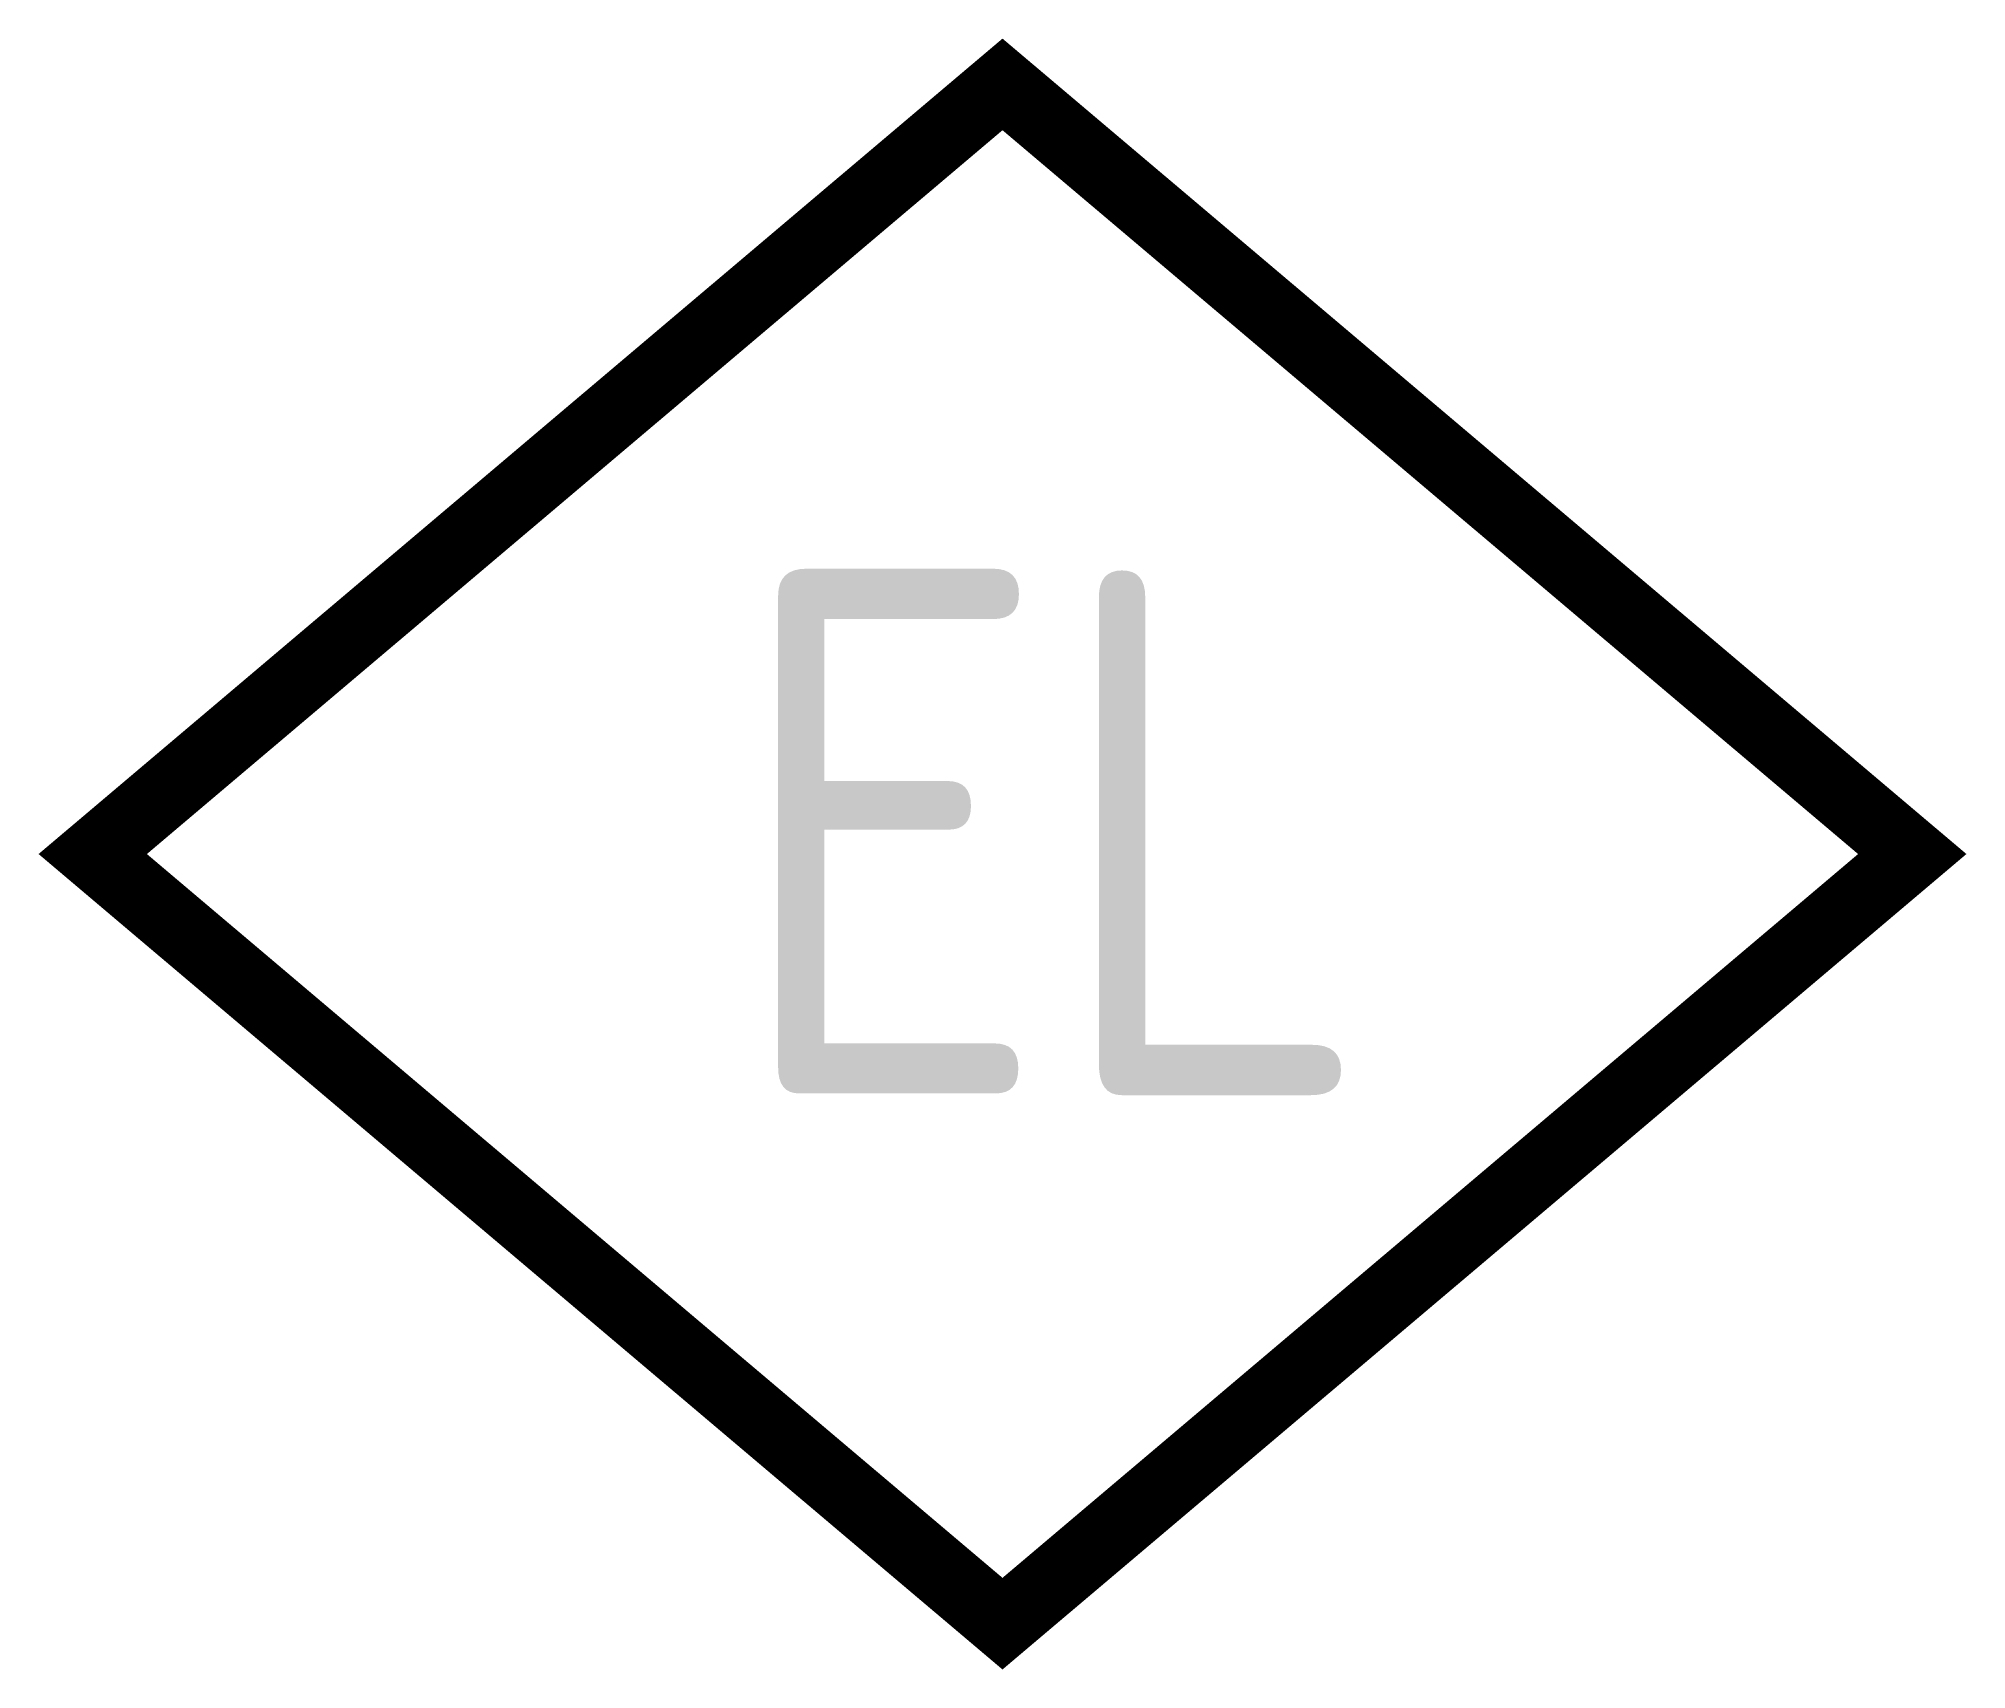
# Model space of a CAD drawing. Extents: x -277 to 277, y -234 to 234.
import ezdxf
from ezdxf.enums import TextEntityAlignment as Align

# ---------------------------------------------------------------- set-up
doc = ezdxf.new("R2010")
doc.units = 0
doc.header["$LTSCALE"] = 1000
doc.header["$MEASUREMENT"] = 0
doc.layers.add('EQUIP-安防', color=3, linetype='Continuous')
doc.styles.add('_TEL_ATTDEF', font='GBENOR', dxfattribs={"width": 0.8, "height": 3, "bigfont": 'GBCBIG'})
doc.styles.add('_TEL_DIM', font='SIMPLEX', dxfattribs={"width": 0.8, "height": 3.5, "bigfont": 'HZTXT'})

# ---------------------------------------------------------------- blocks, each defined once
blk = doc.blocks.new('$equip$00002474')
at = {"layer": 'EQUIP-安防', "color": 3}
for p, q in [((-0.52, 0), (0, 0.44)), ((0, 0.44), (0.52, 0)), ((0, -0.44), (-0.52, 0)), ((0.52, 0), (0, -0.44))]:
    blk.add_line(p, q, dxfattribs=at)
at = {"layer": 'EQUIP-安防', "color": 3, "const_width": 0.04}
blk.add_lwpolyline([(0, 0.44), (-0.52, 0), (0, -0.44), (0.52, 0), (0, 0.44), (-0.52, 0)], dxfattribs=at)
at = {"layer": 'EQUIP-安防', "color": 3}
for p in [(0, 0.44), (-0.52, 0), (0.52, 0), (0, -0.44)]:
    blk.add_point(p, dxfattribs=at)
at = {"layer": 'EQUIP-安防', "color": 7, "style": '_TEL_DIM'}
blk.add_attdef('$TEXT$', text='', height=0.3, dxfattribs=at).set_placement((0.0281, 0.0121), align=Align.MIDDLE_CENTER)
at = {"layer": 'EQUIP-安防', "color": 3, "style": '_TEL_DIM', "flags": 1}
blk.add_attdef('A', text='', height=0.00002, dxfattribs=at).set_placement((0, 0), align=Align.MIDDLE_CENTER)

msp = doc.modelspace()

# ---------------------------------------------------------------- block references
at = {"layer": 'EQUIP-安防'}
ref = msp.add_blockref('$equip$00002474', (0, -0.01), dxfattribs=dict(at, xscale=502.5075375075376, yscale=502.5075375075376, zscale=502.5075375075376))
ref.add_attrib('$TEXT$', 'EL', dxfattribs={"layer": '0', "color": 7, "height": 150.752, "style": '_TEL_ATTDEF'}).set_placement((14.09, 6.09), align=Align.MIDDLE_CENTER)

doc.saveas('drawing.dxf')
